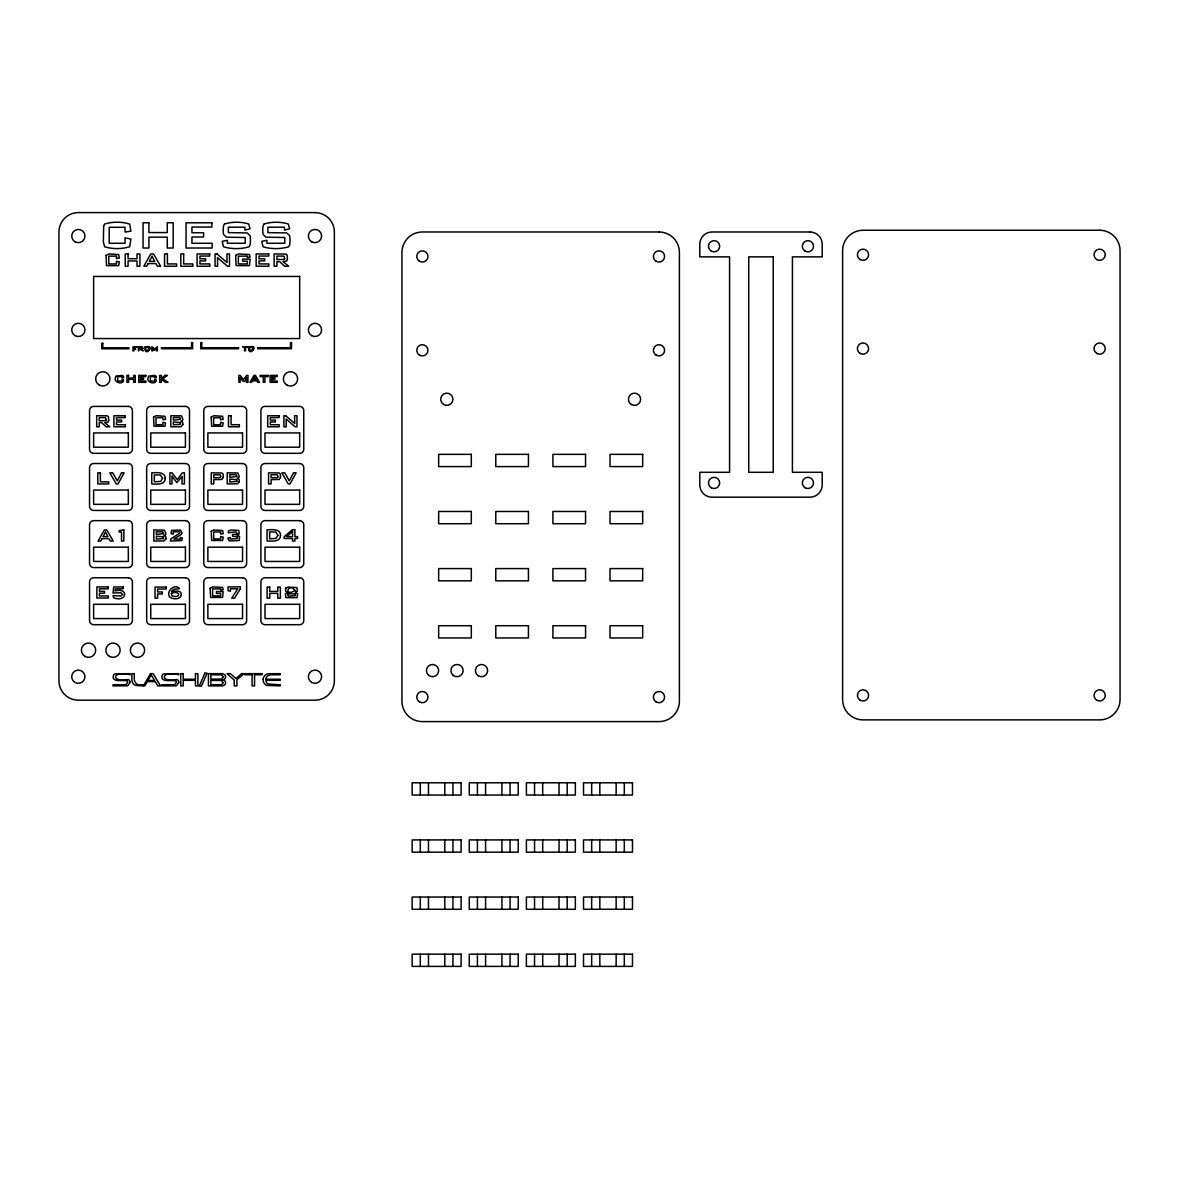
<?xml version="1.0" encoding="UTF-8"?>
<svg xmlns="http://www.w3.org/2000/svg" width="1179" height="1179" viewBox="0 0 1179 1179"><rect width="100%" height="100%" fill="white"/><g stroke="black" fill="none" stroke-linecap="round" stroke-linejoin="round"><path stroke-width="1.5" d="M152.695 348.1C154.434 354.481 157.544 343.325 156.453 350.87L157.338 350.87L157.338 346.714L154.655 349.22L151.914 346.714L151.914 350.87L152.695 350.87L152.666 347.864M624.31 782.797L624.31 795.044M624.31 839.92L624.31 852.166M624.31 897.042L624.31 909.274M624.31 954.165L624.31 966.397M616.145 782.797L616.145 795.044M616.145 839.92L616.145 852.166M616.145 897.042L616.145 909.274M616.145 954.165L616.145 966.397M599.831 782.797L599.831 795.044M599.831 839.92L599.831 852.166M599.831 897.042L599.831 909.274M599.831 954.165L599.831 966.397M591.666 782.797L591.666 795.044M591.666 839.92L591.666 852.166M591.666 897.042L591.666 909.274M591.666 954.165L591.666 966.397M567.187 782.797L567.187 795.044M567.187 839.92L567.187 852.166M567.187 897.042L567.187 909.274M567.187 954.165L567.187 966.397M559.038 782.797L559.038 795.044M559.038 839.92L559.038 852.166M559.038 897.042L559.038 909.274M559.038 954.165L559.038 966.397M542.708 782.797L542.708 795.044M542.708 839.92L542.708 852.166M542.708 897.042L542.708 909.274M542.708 954.165L542.708 966.397M534.544 782.797L534.544 795.044M534.544 839.92L534.544 852.166M534.544 897.042L534.544 909.274M534.544 954.165L534.544 966.397M510.065 782.797L510.065 795.044M510.065 839.92L510.065 852.166M510.065 897.042L510.065 909.274M510.065 954.165L510.065 966.397M501.915 782.797L501.915 795.044M501.915 839.92L501.915 852.166M501.915 897.042L501.915 909.274M501.915 954.165L501.915 966.397M485.586 782.797L485.586 795.044M485.586 839.92L485.586 852.166M485.586 897.042L485.586 909.274M485.586 954.165L485.586 966.397M477.421 782.797L477.421 795.044M477.421 839.92L477.421 852.166M477.421 897.042L477.421 909.274M477.421 954.165L477.421 966.397M452.942 782.797L452.942 795.044M452.942 839.92L452.942 852.166M452.942 897.042L452.942 909.274M452.942 954.165L452.942 966.397M444.792 782.797L444.792 795.044M444.792 839.92L444.792 852.166M444.792 897.042L444.792 909.274M444.792 954.165L444.792 966.397M428.463 782.797L428.463 795.044M428.463 839.92L428.463 852.166M428.463 897.042L428.463 909.274M428.463 954.165L428.463 966.397M420.299 782.797L420.299 795.044M420.299 839.92L420.299 852.166M420.299 897.042L420.299 909.274M420.299 954.165L420.299 966.397M171.368 593.435L171.795 595.793C181.875 599.183 179.945 589.485 171.368 593.435M182.052 476.567L182.023 483.921L184.41 483.921L184.41 472.838L182.347 472.838L177.233 479.544L172.016 472.838L169.923 472.838L169.923 483.921L172.016 483.921L171.957 475.903L176.791 482.594L182.052 476.567M246.47 377.737L246.455 382.335L247.944 382.335L247.944 375.408L246.662 375.408L243.463 379.594L240.192 375.408L238.895 375.408L238.895 382.335L240.192 382.335C238.91 369.219 242.8 389.099 246.47 377.737M263.138 678.942L263.138 680.607A6.116 6.116 0 0 0 266.822 685.412L280.219 685.898L280.219 684.793L268.149 684.041A4.996 4.996 0 0 1 266.336 682.081L265.806 680.327L280.219 680.327L280.219 679.222L265.806 679.222L265.997 678.308A4.996 4.996 0 0 1 270.802 674.801L280.219 674.756L280.219 673.651L268.37 673.71A6.116 6.116 0 0 0 263.565 677.394L263.138 678.942M162.555 478.276L160.786 481.371L154.331 481.843L154.331 474.828L160.491 475.034L162.555 478.276M277.861 535.266L276.107 538.376L269.652 538.832L269.652 531.817L275.798 532.038L277.861 535.266M181.817 532.849L181.153 534.559L173.873 539.054L180.313 539.054L180.313 537.418L182.347 537.992L181.831 540.586L170.498 541.043L170.808 538.906L179.562 533.291L179.562 531.847L173.254 531.847L173.254 534.131L171.058 533.571L171.574 530.417L180.534 530.078L181.817 532.849M181.124 595.469C180.269 599.949 171.294 599.566 169.186 596.397C166.313 590.428 175.42 583.222 179.503 588.63L173.681 589.279L171.559 591.49C174.905 590.959 182.362 589.78 181.124 595.469M130.147 682.464L127.7 685.824L113.007 685.898L113.007 684.793L125.844 684.748L127.686 682.464A2.049 2.049 0 0 0 127.008 680.917C123.264 679.531 110.855 683.127 113.523 675.125A3.257 3.257 0 0 1 114.864 673.916L130.147 673.651L130.147 674.756C111.858 670.173 110.325 682.818 128.275 679.487A3.257 3.257 0 0 1 129.616 680.696L130.147 682.464M178.84 682.464L176.393 685.824L161.7 685.898L161.7 684.793L174.536 684.748L176.378 682.464A2.049 2.049 0 0 0 175.7 680.917C171.957 679.531 159.548 683.127 162.216 675.125A3.257 3.257 0 0 1 163.557 673.916L178.84 673.651L178.84 674.756C160.55 670.173 159.018 682.818 176.968 679.487A3.257 3.257 0 0 1 178.309 680.696L178.84 682.464M225.572 676.834L225.513 677.439A2.844 2.844 0 0 1 224.275 679.251L222.625 679.767L224.29 680.298A2.844 2.844 0 0 1 225.513 682.11L225.513 683.334A3.301 3.301 0 0 1 224.673 684.94L222.507 685.898L208.432 685.898L208.432 673.651L222.507 673.651L224.673 674.609A3.301 3.301 0 0 1 225.513 676.215L225.572 676.834M123.25 586.936L123.058 588.822L115.321 588.822L115.056 590.974C129.366 587.098 126.551 603.014 113.597 597.724L113.037 595.587L120.656 596.058L122.66 594.349L120.73 592.728L113.037 593.081L113.67 586.936L123.25 586.936M223.126 676.834L221.269 679.119L210.879 679.163L210.879 674.756L221.711 674.889L223.126 676.834M223.126 682.715L221.711 684.645L210.879 684.793L210.879 680.386L221.269 680.43L223.126 682.715M287.647 593.862L288.103 596.132L295.31 595.69A6.514 6.514 0 0 0 295.31 593.862L287.647 593.862M236.95 533.424L236.434 534.382L232.572 534.426L232.572 536.239L237.333 536.74A6.101 6.101 0 0 1 237.333 538.552L230.332 539.054L230.332 537.506L228.063 537.978L228.063 538.877L229.345 540.94L239.131 540.542L239.573 536.592L237.156 535.251L239.175 533.984L238.777 530.417L230.76 529.961L228.372 531.081L228.24 532.82L235.903 531.847L236.95 533.424M295.133 590.546C283.063 597.502 288.324 581.748 295.133 590.546M165.222 478.32C165.266 485.35 156.262 484.083 151.752 483.921L151.752 472.838C156.1 472.632 165.311 471.453 165.222 478.32M280.528 535.31C280.573 542.355 271.568 541.073 267.058 540.925L267.058 529.843C271.406 529.636 280.617 528.443 280.528 535.31M103.664 225.852L103.339 242.049L104.636 246.765C112.329 249.211 121.923 249.211 129.631 246.765L130.928 239.072L125.048 237.849L125.048 243.272L109.22 243.272L109.22 227.296L125.048 227.296L125.048 232.071L130.928 231.143L129.631 224.039C121.938 221.578 112.314 221.593 104.636 224.039L103.664 225.852M106.051 255.445L106.523 265.629L118.696 265.629L119.33 261.885L116.47 261.296L116.47 263.934L108.763 263.934L108.763 256.152L116.47 256.152L116.47 258.481L119.33 258.024L118.696 254.576L108.94 253.957L106.051 255.445M116.161 376.248C111.578 382.482 123.766 385.548 123.648 379.874L122.026 379.535L122.026 381.023L117.679 381.023L117.679 376.646L122.026 376.646L122.026 377.958L123.648 377.693L123.559 376.248L121.923 375.408L116.161 376.248M144.811 347.215C144.531 359.035 157.116 343.163 144.811 347.215M148.863 376.248C144.265 382.482 156.468 385.548 156.335 379.874L154.729 379.535L154.729 381.023L150.381 381.023L150.381 376.646L154.729 376.646L154.729 377.958L156.335 377.693L156.247 376.248L154.626 375.408L148.863 376.248M153.55 417.071L153.977 426.253L164.942 426.253L165.517 422.878L162.938 422.333L162.938 424.72L155.982 424.72L155.982 417.705L162.938 417.705L162.938 419.798L165.517 419.385L164.942 416.275L156.159 415.715L153.55 417.071M211.203 417.071L211.63 426.253L222.595 426.253L223.17 422.878L220.591 422.333L220.591 424.72L213.635 424.72L213.635 417.705L220.591 417.705L220.591 419.798L223.17 419.385L222.595 416.275L213.812 415.715L211.203 417.071M235.667 255.445L236.139 265.629L249.462 265.629L250.081 259.1L242.623 259.1L242.623 261.193L247.31 261.193L247.31 263.934L238.379 263.934L238.379 256.152L247.31 256.152L247.31 257.523L250.081 257.022L249.447 254.561L238.556 253.957L235.667 255.445M211.247 531.316L211.66 540.498L222.639 540.498L223.214 537.108L220.635 536.578L220.635 538.965L213.679 538.965L213.679 531.95L220.635 531.95L220.635 534.043L223.214 533.63L222.639 530.521L213.841 529.961L211.247 531.316M210.157 588.247L210.584 597.429L222.595 597.429L223.155 591.549L216.435 591.549L216.435 593.435L220.65 593.435L220.65 595.896L212.603 595.896L212.603 588.881L220.65 588.881L220.65 590.119L223.155 589.662L222.58 587.437L212.765 586.891L210.157 588.247M248.607 347.215C248.312 359.035 260.898 343.163 248.607 347.215M285.613 588.203L285.613 591.092L287.617 592.418L285.406 593.744L285.849 597.665L297.137 597.65L297.58 593.73L295.339 592.418L297.359 591.106L296.961 587.54L288.03 587.083L285.613 588.203M106.198 419.842L105.594 420.667L99.228 420.726L99.228 417.631L105.594 417.69L106.198 419.842M141.952 348.262L139.343 348.586L139.343 347.437L141.952 348.262M220.738 476.817L220.134 477.642L213.782 477.701L213.782 474.754L220.134 474.813L220.738 476.817M284.655 258.525L283.992 259.454L276.932 259.498L276.932 256.079L283.992 256.138L284.655 258.525M278.052 476.817L277.448 477.642L271.082 477.701L271.082 474.754L277.448 474.813L278.052 476.817M108.674 420.476L108.085 422.111L104.725 422.613L109.839 426.798L106.139 426.798L101.674 422.613L99.228 422.613L99.228 426.798L96.693 426.798L96.693 415.715L107.318 415.848L108.527 416.894L108.674 420.476M142.88 348.498L141.406 349.293L143.322 350.87L140.257 349.293L138.385 350.87L138.385 346.714L142.364 346.759L142.88 348.498M223.229 477.466L221.858 479.485L213.782 479.602L213.782 483.921L211.233 483.921L211.233 472.838L221.858 472.971L223.082 474.017L223.229 477.466M287.411 259.218L286.748 261.031L283.019 261.605L288.693 266.248L284.596 266.248L279.629 261.605L276.932 261.605L276.932 266.248L274.118 266.248L274.118 253.957L285.893 254.089L287.234 255.253L287.411 259.218M280.528 477.466L279.158 479.485L271.082 479.602L271.082 483.921L268.547 483.921L268.547 472.838L279.158 472.971L280.381 474.017L280.528 477.466M180.446 419.37L173.372 420.166L173.372 417.528L179.827 417.572L180.446 419.37M163.439 533.615L156.365 534.411L156.365 531.758L162.82 531.817L163.439 533.615M236.802 476.493L229.743 477.289L229.743 474.651L236.198 474.695L236.802 476.493M182.907 424.632L181.08 426.665L170.837 426.798L170.837 415.715L181.478 415.848L182.833 419.223A1.695 1.695 0 0 1 181.728 420.888L180.918 421.095L182.774 422.406L182.907 424.632M165.9 538.877L164.073 540.91L153.83 541.043L153.83 529.961L164.456 530.093L165.812 533.468A1.695 1.695 0 0 1 164.721 535.133L163.91 535.325L165.767 536.651L165.9 538.877M239.278 481.754L237.451 483.788L227.208 483.921L227.208 472.838L237.834 472.971L239.19 476.345A1.695 1.695 0 0 1 238.099 478.011L237.288 478.217L239.145 479.529L239.278 481.754M204.881 673.165L199.251 686.134L201.447 686.134L207.077 673.165L204.881 673.165M148.112 263.565L146.682 266.248L143.838 266.248L150.794 253.957L153.55 253.957L160.595 266.248L157.382 266.248L155.908 263.565L148.112 263.565M101.939 538.626L100.642 541.043L98.078 541.043L104.356 529.961L106.832 529.961L113.199 541.043L110.295 541.043L108.969 538.626L101.939 538.626M252.424 380.817L251.613 382.335L250.007 382.335L253.927 375.408L255.489 375.408L259.454 382.335L257.656 382.335L256.816 380.817L252.424 380.817M224.496 224.039L223.538 225.852A25.746 25.746 0 0 0 223.538 234.444L226.383 237.2L245.203 237.51L245.203 243.272L227.37 243.272L227.37 240.28L222.183 241.356L223.479 246.765C231.364 249.226 241.209 249.226 249.093 246.765L250.066 244.952A28.502 28.502 0 0 0 250.066 235.697L247.192 232.941L228.343 232.617L228.343 227.193L244.878 227.193L244.878 230.067L250.051 228.844L248.71 223.995C241.223 221.667 231.939 221.593 224.496 224.039M121.54 472.838L117.266 480.855L112.771 472.838L109.824 472.838L116.235 483.921L118.018 483.921L124.104 472.838L121.54 472.838M264.081 224.039L263.109 225.852A25.746 25.746 0 0 0 263.109 234.444L265.968 237.2L284.787 237.51L284.787 243.272L266.94 243.272L266.94 240.28L261.753 241.356L263.064 246.765C270.949 249.226 280.779 249.226 288.663 246.765L289.636 244.952A28.502 28.502 0 0 0 289.636 235.697L286.762 232.941L267.913 232.617L267.913 227.193L284.448 227.193L284.448 230.067L289.636 228.844L288.28 223.995C280.808 221.667 271.509 221.593 264.081 224.039M293.556 472.838L289.282 480.855L284.787 472.838L281.84 472.838L288.251 483.921L290.034 483.921L296.135 472.838L293.556 472.838M152.062 256.344L149.335 261.34L154.714 261.34L152.062 256.344M105.506 532.112L103.045 536.622L107.893 536.622L105.506 532.112M254.649 376.749L253.117 379.564L256.152 379.564L254.649 376.749M150.47 673.651L143.366 685.898L144.84 685.898L147.331 681.609L155.245 681.609L157.809 685.898L160.506 685.898L153.167 673.651L150.47 673.651M151.221 674.904L147.964 680.504L154.582 680.504L151.221 674.904M240.369 588.675L234.577 598.166L231.747 598.166L237.731 588.778L230.391 588.778L230.391 591.18L228.063 590.767L228.063 586.891L240.369 586.891L240.369 588.675M180.446 424.293L173.372 424.808L173.372 421.994L180.446 422.509A4.863 4.863 0 0 1 180.446 424.293M163.424 538.538L156.365 539.054L156.365 536.239L163.424 536.754A4.863 4.863 0 0 1 163.424 538.538M236.802 481.415L229.743 481.931L229.743 479.116L236.802 479.632A4.863 4.863 0 0 1 236.802 481.415M241.695 673.651L235.874 678.514L230.436 673.651L227.016 673.651L234.238 680.106L234.238 685.898L236.92 685.898L236.92 679.679L244.141 673.651L241.695 673.651M292.48 529.71L284.168 536.622L284.168 538.479L292.569 538.479L292.569 541.043L294.912 541.043L294.912 538.479L297.594 538.479L297.594 536.622L294.912 536.622L294.912 529.71L292.48 529.71M292.569 531.655L286.512 536.622L292.569 536.622L292.569 531.655M165.134 375.408L161.287 378.297L161.287 375.408L159.666 375.408L159.666 382.335L161.287 382.335L161.287 379.284L165.443 382.335L168.037 382.335L162.879 378.665L167.462 375.408L165.134 375.408M123.869 529.872L119.167 530.594L119.167 532.068L121.525 532.068L121.525 541.043L123.869 541.043L123.869 529.872M314.985 212.603L78.33 212.603A19.38 19.38 0 0 0 58.95 231.983L58.95 680.799A19.38 19.38 0 0 0 78.33 700.179L314.985 700.179A19.38 19.38 0 0 0 334.364 680.799L334.364 231.983A19.38 19.38 0 0 0 314.985 212.603M148.908 222.787L143.042 222.787L143.042 248.017L148.908 248.017L148.908 237.156L167.256 237.156L167.256 248.017L173.18 248.017L173.18 222.787L167.256 222.787L167.256 232.572L148.908 232.572L148.908 222.787M211.911 222.787L186.076 222.787L186.076 248.017L212.146 248.017L212.146 243.272L191.941 243.272L191.941 237.008L203.599 237.008L203.599 232.72L191.941 232.72L191.941 227.075L211.911 227.075L211.911 222.787M1099.653 230.259L862.999 230.259A20.397 20.397 0 0 0 842.602 250.655L842.602 699.471A20.397 20.397 0 0 0 862.999 719.883L1099.653 719.883A20.397 20.397 0 0 0 1120.05 699.471L1120.05 250.655A20.397 20.397 0 0 0 1099.653 230.259M658.987 231.983L422.347 231.983A20.397 20.397 0 0 0 401.951 252.38L401.951 701.196A20.397 20.397 0 0 0 422.347 721.592L658.987 721.592A20.397 20.397 0 0 0 679.399 701.196L679.399 252.38A20.397 20.397 0 0 0 658.987 231.983M809.958 231.983L712.042 231.983A12.247 12.247 0 0 0 699.795 244.215L699.795 256.86L729.58 256.86L729.58 472.293L699.795 472.293L699.795 484.952A12.247 12.247 0 0 0 712.042 497.184L809.958 497.184A12.247 12.247 0 0 0 822.205 484.952L822.205 472.293L792.421 472.293L792.421 256.86L822.205 256.86L822.205 244.215A12.247 12.247 0 0 0 809.958 231.983M128.084 253.957L125.225 253.957L125.225 266.248L128.084 266.248L128.084 260.957L137.015 260.957L137.015 266.248L139.903 266.248L139.903 253.957L137.015 253.957L137.015 258.717L128.084 258.717L128.084 253.957M167.403 253.957L164.544 253.957L164.544 266.248L176.629 266.248L176.629 263.934L167.403 263.934L167.403 253.957M183.673 253.957L180.814 253.957L180.814 266.248L192.899 266.248L192.899 263.934L183.673 263.934L183.673 253.957M209.67 253.957L197.085 253.957L197.085 266.248L209.788 266.248L209.788 263.934L199.944 263.934L199.944 260.883L205.618 260.883L205.618 258.79L199.944 258.79L199.944 256.049L209.67 256.049L209.67 253.957M216.995 253.957L215.05 253.957L215.05 266.248L217.614 266.248L217.496 257.656L227.547 266.248L229.492 266.248L229.492 253.957L226.928 253.957L227.046 262.534L216.995 253.957M268.709 253.957L256.138 253.957L256.138 266.248L268.827 266.248L268.827 263.934L258.997 263.934L258.997 260.883L264.671 260.883L264.671 258.79L258.997 258.79L258.997 256.049L268.709 256.049L268.709 253.957M773.232 256.86L748.753 256.86L748.753 472.293L773.232 472.293L773.232 256.86M299.672 276.446L93.627 276.446L93.627 338.55L299.672 338.55L299.672 276.446M192.575 342.632L191.558 342.632L191.558 347.731L161.42 347.731L161.42 348.748L192.575 348.748L192.575 342.632M201.756 342.632L200.739 342.632L200.739 348.748L238.585 348.748L238.585 347.731L201.756 347.731L201.756 342.632M291.522 342.632L290.491 342.632L290.491 347.731L257.744 347.731L257.744 348.748L291.522 348.748L291.522 342.632M102.809 343.281L101.792 343.281L101.792 348.792L128.909 348.792L128.909 347.776L102.809 347.776L102.809 343.281M137.191 346.714L132.991 346.714L132.991 350.87L133.949 350.87L133.949 349.293L135.703 349.293L133.949 348.527L133.949 347.437L137.191 346.714M247.443 346.714L242.653 346.714L244.569 347.451L244.569 350.87L245.527 350.87L245.527 347.451L247.443 346.714M148.922 347.451L145.724 347.451L145.724 350.089L148.922 350.089L148.922 347.451M252.704 347.451L249.521 347.451L249.521 350.089L252.704 350.089L252.704 347.451M128.585 375.408L126.964 375.408L126.964 382.335L128.585 382.335L128.585 379.343L133.61 379.343L133.61 382.335L135.246 382.335L135.246 375.408L133.61 375.408L133.61 378.091L128.585 378.091L128.585 375.408M145.872 375.408L138.783 375.408L138.783 382.335L145.945 382.335L145.945 381.023L140.389 381.023L140.389 379.314L143.587 379.314L143.587 378.135L140.389 378.135L140.389 376.587L145.872 376.587L145.872 375.408M268.105 375.408L260.117 375.408L260.117 376.646L263.3 376.646L263.3 382.335L264.907 382.335L264.907 376.646L268.105 376.646L268.105 375.408M277.168 375.408L270.079 375.408L270.079 382.335L277.242 382.335L277.242 381.023L271.686 381.023L271.686 379.314L274.884 379.314L274.884 378.135L271.686 378.135L271.686 376.587L277.168 376.587L277.168 375.408M128.319 406.401L93.627 406.401A4.082 4.082 0 0 0 89.545 410.484L89.545 449.243A4.082 4.082 0 0 0 93.627 453.325L128.319 453.325A4.082 4.082 0 0 0 132.387 449.243L132.387 410.484A4.082 4.082 0 0 0 128.319 406.401M185.427 406.401L150.75 406.401A4.082 4.082 0 0 0 146.668 410.484L146.668 449.243A4.082 4.082 0 0 0 150.75 453.325L185.427 453.325A4.082 4.082 0 0 0 189.51 449.243L189.51 410.484A4.082 4.082 0 0 0 185.427 406.401M242.55 406.401L207.872 406.401A4.082 4.082 0 0 0 203.79 410.484L203.79 449.243A4.082 4.082 0 0 0 207.872 453.325L242.55 453.325A4.082 4.082 0 0 0 246.632 449.243L246.632 410.484A4.082 4.082 0 0 0 242.55 406.401M299.672 406.401L264.995 406.401A4.082 4.082 0 0 0 260.913 410.484L260.913 449.243A4.082 4.082 0 0 0 264.995 453.325L299.672 453.325A4.082 4.082 0 0 0 303.755 449.243L303.755 410.484A4.082 4.082 0 0 0 299.672 406.401M125.269 415.715L113.921 415.715L113.921 426.798L125.372 426.798L125.372 424.72L116.5 424.72L116.5 421.964L121.614 421.964L121.614 420.078L116.5 420.078L116.5 417.602L125.269 417.602L125.269 415.715M231.069 415.715L228.49 415.715L228.49 426.798L239.381 426.798L239.381 424.72L231.069 424.72L231.069 415.715M279.055 415.715L267.707 415.715L267.707 426.798L279.172 426.798L279.172 424.72L270.286 424.72L270.286 421.964L275.414 421.964L275.414 420.078L270.286 420.078L270.286 417.602L279.055 417.602L279.055 415.715M285.672 415.715L283.903 415.715L283.903 426.798L286.232 426.798L286.114 419.046L295.177 426.798L296.946 426.798L296.946 415.715L294.632 415.715L294.735 423.453L285.672 415.715M128.319 432.929L93.627 432.929L93.627 447.209L128.319 447.209L128.319 432.929M185.427 432.929L150.75 432.929L150.75 447.209L185.427 447.209L185.427 432.929M242.55 432.929L207.872 432.929L207.872 447.209L242.55 447.209L242.55 432.929M299.672 432.929L264.995 432.929L264.995 447.209L299.672 447.209L299.672 432.929M471.305 454.342L438.662 454.342L438.662 466.589L471.305 466.589L471.305 454.342M528.428 454.342L495.784 454.342L495.784 466.589L528.428 466.589L528.428 454.342M585.55 454.342L552.907 454.342L552.907 466.589L585.55 466.589L585.55 454.342M642.673 454.342L610.029 454.342L610.029 466.589L642.673 466.589L642.673 454.342M128.319 463.524L93.627 463.524A4.082 4.082 0 0 0 89.545 467.606L89.545 506.366A4.082 4.082 0 0 0 93.627 510.448L128.319 510.448A4.082 4.082 0 0 0 132.387 506.366L132.387 467.606A4.082 4.082 0 0 0 128.319 463.524M185.427 463.524L150.75 463.524A4.082 4.082 0 0 0 146.668 467.606L146.668 506.366A4.082 4.082 0 0 0 150.75 510.448L185.427 510.448A4.082 4.082 0 0 0 189.51 506.366L189.51 467.606A4.082 4.082 0 0 0 185.427 463.524M242.55 463.524L207.872 463.524A4.082 4.082 0 0 0 203.79 467.606L203.79 506.366A4.082 4.082 0 0 0 207.872 510.448L242.55 510.448A4.082 4.082 0 0 0 246.632 506.366L246.632 467.606A4.082 4.082 0 0 0 242.55 463.524M299.672 463.524L264.995 463.524A4.082 4.082 0 0 0 260.913 467.606L260.913 506.366A4.082 4.082 0 0 0 264.995 510.448L299.672 510.448A4.082 4.082 0 0 0 303.755 506.366L303.755 467.606A4.082 4.082 0 0 0 299.672 463.524M100.392 472.838L97.813 472.838L97.813 483.921L108.719 483.921L108.719 481.843L100.392 481.843L100.392 472.838M128.319 490.051L93.627 490.051L93.627 504.332L128.319 504.332L128.319 490.051M185.427 490.051L150.75 490.051L150.75 504.332L185.427 504.332L185.427 490.051M242.55 490.051L207.872 490.051L207.872 504.332L242.55 504.332L242.55 490.051M299.672 490.051L264.995 490.051L264.995 504.332L299.672 504.332L299.672 490.051M471.305 511.465L438.662 511.465L438.662 523.712L471.305 523.712L471.305 511.465M528.428 511.465L495.784 511.465L495.784 523.712L528.428 523.712L528.428 511.465M585.55 511.465L552.907 511.465L552.907 523.712L585.55 523.712L585.55 511.465M642.673 511.465L610.029 511.465L610.029 523.712L642.673 523.712L642.673 511.465M128.319 520.646L93.627 520.646A4.082 4.082 0 0 0 89.545 524.729L89.545 563.488A4.082 4.082 0 0 0 93.627 567.571L128.319 567.571A4.082 4.082 0 0 0 132.387 563.488L132.387 524.729A4.082 4.082 0 0 0 128.319 520.646M185.427 520.646L150.75 520.646A4.082 4.082 0 0 0 146.668 524.729L146.668 563.488A4.082 4.082 0 0 0 150.75 567.571L185.427 567.571A4.082 4.082 0 0 0 189.51 563.488L189.51 524.729A4.082 4.082 0 0 0 185.427 520.646M242.55 520.646L207.872 520.646A4.082 4.082 0 0 0 203.79 524.729L203.79 563.488A4.082 4.082 0 0 0 207.872 567.571L242.55 567.571A4.082 4.082 0 0 0 246.632 563.488L246.632 524.729A4.082 4.082 0 0 0 242.55 520.646M299.672 520.646L264.995 520.646A4.082 4.082 0 0 0 260.913 524.729L260.913 563.488A4.082 4.082 0 0 0 264.995 567.571L299.672 567.571A4.082 4.082 0 0 0 303.755 563.488L303.755 524.729A4.082 4.082 0 0 0 299.672 520.646M128.319 547.174L93.627 547.174L93.627 561.455L128.319 561.455L128.319 547.174M185.427 547.174L150.75 547.174L150.75 561.455L185.427 561.455L185.427 547.174M242.55 547.174L207.872 547.174L207.872 561.455L242.55 561.455L242.55 547.174M299.672 547.174L264.995 547.174L264.995 561.455L299.672 561.455L299.672 547.174M471.305 568.587L438.662 568.587L438.662 580.834L471.305 580.834L471.305 568.587M528.428 568.587L495.784 568.587L495.784 580.834L528.428 580.834L528.428 568.587M585.55 568.587L552.907 568.587L552.907 580.834L585.55 580.834L585.55 568.587M642.673 568.587L610.029 568.587L610.029 580.834L642.673 580.834L642.673 568.587M128.319 577.769L93.627 577.769A4.082 4.082 0 0 0 89.545 581.851L89.545 620.611A4.082 4.082 0 0 0 93.627 624.693L128.319 624.693A4.082 4.082 0 0 0 132.387 620.611L132.387 581.851A4.082 4.082 0 0 0 128.319 577.769M185.427 577.769L150.75 577.769A4.082 4.082 0 0 0 146.668 581.851L146.668 620.611A4.082 4.082 0 0 0 150.75 624.693L185.427 624.693A4.082 4.082 0 0 0 189.51 620.611L189.51 581.851A4.082 4.082 0 0 0 185.427 577.769M242.55 577.769L207.872 577.769A4.082 4.082 0 0 0 203.79 581.851L203.79 620.611A4.082 4.082 0 0 0 207.872 624.693L242.55 624.693A4.082 4.082 0 0 0 246.632 620.611L246.632 581.851A4.082 4.082 0 0 0 242.55 577.769M299.672 577.769L264.995 577.769A4.082 4.082 0 0 0 260.913 581.851L260.913 620.611A4.082 4.082 0 0 0 264.995 624.693L299.672 624.693A4.082 4.082 0 0 0 303.755 620.611L303.755 581.851A4.082 4.082 0 0 0 299.672 577.769M108.217 586.936L96.87 586.936L96.87 598.018L108.321 598.018L108.321 595.94L99.449 595.94L99.449 593.184L104.563 593.184L104.563 591.298L99.449 591.298L99.449 588.822L108.217 588.822L108.217 586.936M166.239 587.083L155.038 587.083L155.038 598.166L157.618 598.166L157.618 593.965L162.275 593.965L162.275 591.946L157.618 591.946L157.618 589.028L166.239 589.028L166.239 587.083M269.696 587.083L267.117 587.083L267.117 598.166L269.696 598.166L269.696 593.391L277.758 593.391L277.758 598.166L280.351 598.166L280.351 587.083L277.758 587.083L277.758 591.386L269.696 591.386L269.696 587.083M128.319 604.296L93.627 604.296L93.627 618.577L128.319 618.577L128.319 604.296M185.427 604.296L150.75 604.296L150.75 618.577L185.427 618.577L185.427 604.296M242.55 604.296L207.872 604.296L207.872 618.577L242.55 618.577L242.55 604.296M299.672 604.296L264.995 604.296L264.995 618.577L299.672 618.577L299.672 604.296M471.305 625.71L438.662 625.71L438.662 637.957L471.305 637.957L471.305 625.71M528.428 625.71L495.784 625.71L495.784 637.957L528.428 637.957L528.428 625.71M585.55 625.71L552.907 625.71L552.907 637.957L585.55 637.957L585.55 625.71M642.673 625.71L610.029 625.71L610.029 637.957L642.673 637.957L642.673 625.71M134.288 673.651L131.842 673.651L131.901 680.607A6.116 6.116 0 0 0 135.57 685.412L142.865 685.898L142.865 684.793L138.591 684.704A5.497 5.497 0 0 1 136.057 683.496L134.288 680.327L134.288 673.651M183.187 673.651L180.741 673.651L180.741 685.898L183.187 685.898L183.187 680.327L195.434 680.327L195.434 685.898L197.88 685.898L197.88 673.651L195.434 673.651L195.434 679.222L183.187 679.222L183.187 673.651M261.915 673.651L244.775 673.651L244.775 674.756L252.114 674.756L252.114 685.898L254.561 685.898L254.561 674.756L261.915 674.756L261.915 673.651M461.107 782.797L412.149 782.797L412.149 795.044L461.107 795.044L461.107 782.797M518.229 782.797L469.271 782.797L469.271 795.044L518.229 795.044L518.229 782.797M575.352 782.797L526.394 782.797L526.394 795.044L575.352 795.044L575.352 782.797M632.475 782.797L583.517 782.797L583.517 795.044L632.475 795.044L632.475 782.797M461.107 839.92L412.149 839.92L412.149 852.166L461.107 852.166L461.107 839.92M518.229 839.92L469.271 839.92L469.271 852.166L518.229 852.166L518.229 839.92M575.352 839.92L526.394 839.92L526.394 852.166L575.352 852.166L575.352 839.92M632.475 839.92L583.517 839.92L583.517 852.166L632.475 852.166L632.475 839.92M461.107 897.042L412.149 897.042L412.149 909.274L461.107 909.274L461.107 897.042M518.229 897.042L469.271 897.042L469.271 909.274L518.229 909.274L518.229 897.042M575.352 897.042L526.394 897.042L526.394 909.274L575.352 909.274L575.352 897.042M632.475 897.042L583.517 897.042L583.517 909.274L632.475 909.274L632.475 897.042M461.107 954.165L412.149 954.165L412.149 966.397L461.107 966.397L461.107 954.165M518.229 954.165L469.271 954.165L469.271 966.397L518.229 966.397L518.229 954.165M575.352 954.165L526.394 954.165L526.394 966.397L575.352 966.397L575.352 954.165M632.475 954.165L583.517 954.165L583.517 966.397L632.475 966.397L632.475 954.165M311.669 241.798A6.632 6.632 0 0 0 321.616 236.051A6.632 6.632 0 0 0 311.669 230.318A6.632 6.632 0 0 0 311.669 241.798M75.014 241.798A6.632 6.632 0 0 0 84.962 236.051A6.632 6.632 0 0 0 75.014 230.318A6.632 6.632 0 0 0 75.014 241.798M311.669 335.647A6.632 6.632 0 0 0 321.616 329.899A6.632 6.632 0 0 0 311.669 324.166A6.632 6.632 0 0 0 311.669 335.647M133.92 656.379A7.133 7.133 0 0 0 144.634 650.189A7.133 7.133 0 0 0 133.92 644.014A7.133 7.133 0 0 0 133.92 656.379M311.669 682.449A6.632 6.632 0 0 0 321.616 676.717A6.632 6.632 0 0 0 311.669 670.969A6.632 6.632 0 0 0 311.669 682.449M74.66 682.228A6.632 6.632 0 0 0 84.947 677.129A6.632 6.632 0 0 0 75.382 670.777A6.632 6.632 0 0 0 74.66 682.228M109.441 656.379A7.133 7.133 0 0 0 120.155 650.189A7.133 7.133 0 0 0 109.441 644.014A7.133 7.133 0 0 0 109.441 656.379M99.242 385.047A7.133 7.133 0 0 0 109.956 378.857A7.133 7.133 0 0 0 99.242 372.682A7.133 7.133 0 0 0 99.242 385.047M286.924 385.047A7.133 7.133 0 0 0 297.639 378.857A7.133 7.133 0 0 0 286.924 372.682A7.133 7.133 0 0 0 286.924 385.047M84.962 656.379A7.133 7.133 0 0 0 95.676 650.189A7.133 7.133 0 0 0 84.962 644.014A7.133 7.133 0 0 0 84.962 656.379M75.014 335.647A6.632 6.632 0 0 0 84.962 329.899A6.632 6.632 0 0 0 75.014 324.166A6.632 6.632 0 0 0 75.014 335.647M711.276 251.112A5.615 5.615 0 0 0 719.691 246.264A5.615 5.615 0 0 0 711.276 241.4A5.615 5.615 0 0 0 711.276 251.112M805.11 487.767A5.615 5.615 0 0 0 813.525 482.904A5.615 5.615 0 0 0 805.11 478.055A5.615 5.615 0 0 0 805.11 487.767M711.276 487.767A5.615 5.615 0 0 0 719.691 482.904A5.615 5.615 0 0 0 711.276 478.055A5.615 5.615 0 0 0 711.276 487.767M805.11 251.112A5.615 5.615 0 0 0 813.525 246.264A5.615 5.615 0 0 0 805.11 241.4A5.615 5.615 0 0 0 805.11 251.112M656.187 701.977A5.615 5.615 0 0 0 664.602 697.113A5.615 5.615 0 0 0 656.187 692.25A5.615 5.615 0 0 0 656.187 701.977M443.761 404.559A6.116 6.116 0 0 0 452.942 399.268A6.116 6.116 0 0 0 443.761 393.963A6.116 6.116 0 0 0 443.761 404.559M631.458 404.559A6.116 6.116 0 0 0 640.639 399.268A6.116 6.116 0 0 0 631.458 393.963A6.116 6.116 0 0 0 631.458 404.559M656.187 261.311A5.615 5.615 0 0 0 664.602 256.462A5.615 5.615 0 0 0 656.187 251.599A5.615 5.615 0 0 0 656.187 261.311M478.453 675.891A6.116 6.116 0 0 0 487.634 670.586A6.116 6.116 0 0 0 478.453 665.295A6.116 6.116 0 0 0 478.453 675.891M453.296 675.449A6.116 6.116 0 0 0 463.096 671.396A6.116 6.116 0 0 0 454.681 664.941A6.116 6.116 0 0 0 453.296 675.449M428.817 675.449A6.116 6.116 0 0 0 438.617 671.396A6.116 6.116 0 0 0 430.202 664.941A6.116 6.116 0 0 0 428.817 675.449M419.547 701.977A5.615 5.615 0 0 0 427.962 697.113A5.615 5.615 0 0 0 419.547 692.25A5.615 5.615 0 0 0 419.547 701.977M419.547 355.159A5.615 5.615 0 0 0 427.962 350.296A5.615 5.615 0 0 0 419.547 345.447A5.615 5.615 0 0 0 419.547 355.159M419.547 261.311A5.615 5.615 0 0 0 427.962 256.462A5.615 5.615 0 0 0 419.547 251.599A5.615 5.615 0 0 0 419.547 261.311M656.187 355.159A5.615 5.615 0 0 0 664.602 350.296A5.615 5.615 0 0 0 656.187 345.447A5.615 5.615 0 0 0 656.187 355.159M860.198 700.252A5.615 5.615 0 0 0 868.614 695.404A5.615 5.615 0 0 0 860.198 690.54A5.615 5.615 0 0 0 860.198 700.252M1096.838 700.252A5.615 5.615 0 0 0 1105.254 695.404A5.615 5.615 0 0 0 1096.838 690.54A5.615 5.615 0 0 0 1096.838 700.252M860.198 353.449A5.615 5.615 0 0 0 868.614 348.586A5.615 5.615 0 0 0 860.198 343.723A5.615 5.615 0 0 0 860.198 353.449M860.198 259.601A5.615 5.615 0 0 0 868.614 254.738A5.615 5.615 0 0 0 860.198 249.889A5.615 5.615 0 0 0 860.198 259.601M1096.838 259.601A5.615 5.615 0 0 0 1105.254 254.738A5.615 5.615 0 0 0 1096.838 249.889A5.615 5.615 0 0 0 1096.838 259.601M1096.838 353.449A5.615 5.615 0 0 0 1105.254 348.586A5.615 5.615 0 0 0 1096.838 343.723A5.615 5.615 0 0 0 1096.838 353.449"/></g></svg>
